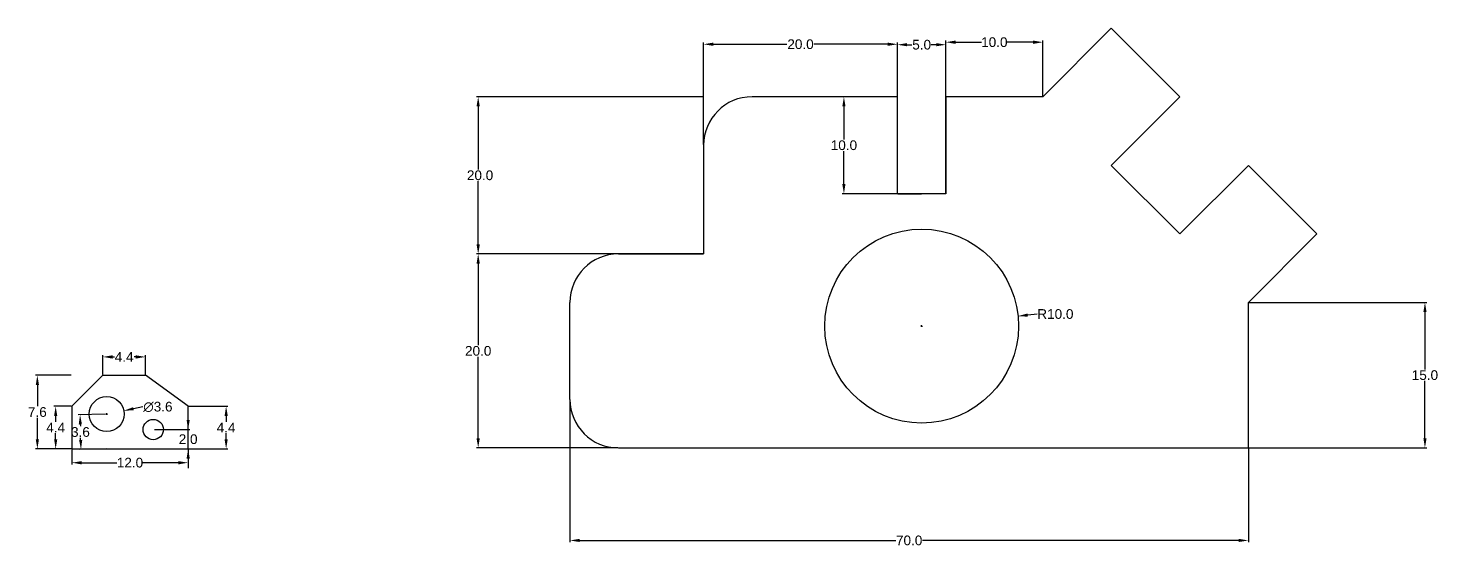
# Model space of a CAD drawing. Header units: millimetres. Extents: x 57 to 876, y -1 to 679.
# Drawn here: x 229.1 to 374.6, y 48.8 to 102.3 of the extents above; entities that cross this region are included whole.
import ezdxf

# ---------------------------------------------------------------- set-up
doc = ezdxf.new("R2010")
doc.units = ezdxf.units.MM
doc.header["$MEASUREMENT"] = 0
doc.styles.get("Standard").update_dxf_attribs({"font": 'arial.ttf'})
doc.dimstyles.get("Standard").update_dxf_attribs({"dimtxt": 1, "dimasz": 1, "dimexe": 0.18, "dimexo": 0.0625, "dimgap": 0.09, "dimtad": 0, "dimtih": 1, "dimtoh": 1, "dimdec": 1, "dimzin": 0, "dimdsep": 46, "dimtxsty": 'Standard', "dimcen": 0.09, "dimclre": 2, "dimclrt": 4, "dimadec": 1, "dimazin": 0, "dimtfac": 1, "dimtdec": 1, "dimtofl": 0, "dimtmove": 0, "dimatfit": 3, "dimfxl": 1, "dimtolj": 1, "dimtzin": 0, "dimarcsym": 0})

# ---------------------------------------------------------------- blocks, each defined once
blk = doc.blocks.new('*D51')
at = {"color": 2, "lineweight": -2, "transparency": 16777216}
for p, q in [((236.85, 66.59), (236.85, 68.59)), ((241.25, 66.59), (241.25, 68.59))]:
    blk.add_line(p, q, dxfattribs=at)
at = {"color": 0, "lineweight": -2, "transparency": 16777216}
for p, q in [((237.85, 68.41), (238.04, 68.41)), ((240.25, 68.41), (240.07, 68.41))]:
    blk.add_line(p, q, dxfattribs=at)
at = {"color": 0, "transparency": 16777216}
for points in [[(237.85, 68.58), (237.85, 68.24), (236.85, 68.41)], [(240.25, 68.58), (240.25, 68.24), (241.25, 68.41)]]:
    blk.add_solid(points, dxfattribs=at)
at = {"layer": 'Defpoints', "color": 0, "transparency": 16777216}
for p in [(241.25, 68.41), (236.85, 66.52), (241.25, 66.52)]:
    blk.add_point(p, dxfattribs=at)
at = {"color": 4, "transparency": 16777216, "insert": (239.05, 68.41), "char_height": 1, "attachment_point": 5}
blk.add_mtext('\\A1;4.4', dxfattribs=at)
blk = doc.blocks.new('*D52')
at = {"color": 2, "lineweight": -2, "transparency": 16777216}
for p, q in [((233.65, 58.86), (233.65, 57.32)), ((245.65, 58.86), (245.65, 57.32))]:
    blk.add_line(p, q, dxfattribs=at)
at = {"color": 0, "lineweight": -2, "transparency": 16777216}
for p, q in [((234.65, 57.5), (238.31, 57.5)), ((244.65, 57.5), (240.99, 57.5))]:
    blk.add_line(p, q, dxfattribs=at)
at = {"color": 0, "transparency": 16777216}
for points in [[(234.65, 57.66), (234.65, 57.33), (233.65, 57.5)], [(244.65, 57.66), (244.65, 57.33), (245.65, 57.5)]]:
    blk.add_solid(points, dxfattribs=at)
at = {"layer": 'Defpoints', "color": 0, "transparency": 16777216}
for p in [(233.65, 58.92), (245.65, 58.92), (245.65, 57.5)]:
    blk.add_point(p, dxfattribs=at)
at = {"color": 4, "transparency": 16777216, "insert": (239.65, 57.5), "char_height": 1, "attachment_point": 5}
blk.add_mtext('\\A1;12.0', dxfattribs=at)
blk = doc.blocks.new('*D53')
at = {"color": 2, "lineweight": -2, "transparency": 16777216}
for p, q in [((233.59, 63.32), (231.8, 63.32)), ((233.59, 58.92), (231.8, 58.92))]:
    blk.add_line(p, q, dxfattribs=at)
at = {"color": 0, "lineweight": -2, "transparency": 16777216}
for p, q in [((231.98, 62.32), (231.98, 61.71)), ((231.98, 59.92), (231.98, 60.53))]:
    blk.add_line(p, q, dxfattribs=at)
at = {"color": 0, "transparency": 16777216}
for points in [[(231.82, 62.32), (232.15, 62.32), (231.98, 63.32)], [(231.82, 59.92), (232.15, 59.92), (231.98, 58.92)]]:
    blk.add_solid(points, dxfattribs=at)
at = {"layer": 'Defpoints', "color": 0, "transparency": 16777216}
for p in [(233.65, 63.32), (231.98, 58.92), (233.65, 58.92)]:
    blk.add_point(p, dxfattribs=at)
at = {"color": 4, "transparency": 16777216, "insert": (231.98, 61.12), "char_height": 1, "attachment_point": 5}
blk.add_mtext('\\A1;4.4', dxfattribs=at)
blk = doc.blocks.new('*D54')
at = {"color": 2, "lineweight": -2, "transparency": 16777216}
for p, q in [((245.72, 63.32), (249.75, 63.32)), ((245.72, 58.92), (249.75, 58.92))]:
    blk.add_line(p, q, dxfattribs=at)
at = {"color": 0, "lineweight": -2, "transparency": 16777216}
for p, q in [((249.57, 62.32), (249.57, 61.71)), ((249.57, 59.92), (249.57, 60.53))]:
    blk.add_line(p, q, dxfattribs=at)
at = {"color": 0, "transparency": 16777216}
for points in [[(249.41, 62.32), (249.74, 62.32), (249.57, 63.32)], [(249.41, 59.92), (249.74, 59.92), (249.57, 58.92)]]:
    blk.add_solid(points, dxfattribs=at)
at = {"layer": 'Defpoints', "color": 0, "transparency": 16777216}
for p in [(245.65, 63.32), (249.57, 63.32), (245.65, 58.92)]:
    blk.add_point(p, dxfattribs=at)
at = {"color": 4, "transparency": 16777216, "insert": (249.57, 61.12), "char_height": 1, "attachment_point": 5}
blk.add_mtext('\\A1;4.4', dxfattribs=at)
blk = doc.blocks.new('*D55')
at = {"color": 2, "lineweight": -2, "transparency": 16777216}
for p, q in [((233.59, 66.52), (229.91, 66.52)), ((233.59, 58.92), (229.91, 58.92))]:
    blk.add_line(p, q, dxfattribs=at)
at = {"color": 0, "lineweight": -2, "transparency": 16777216}
for p, q in [((230.09, 65.52), (230.09, 63.32)), ((230.09, 59.92), (230.09, 62.12))]:
    blk.add_line(p, q, dxfattribs=at)
at = {"color": 0, "transparency": 16777216}
for points in [[(229.93, 65.52), (230.26, 65.52), (230.09, 66.52)], [(229.93, 59.92), (230.26, 59.92), (230.09, 58.92)]]:
    blk.add_solid(points, dxfattribs=at)
at = {"layer": 'Defpoints', "color": 0, "transparency": 16777216}
for p in [(230.09, 66.52), (233.65, 66.52), (233.65, 58.92)]:
    blk.add_point(p, dxfattribs=at)
at = {"color": 4, "transparency": 16777216, "insert": (230.09, 62.72), "char_height": 1, "attachment_point": 5}
blk.add_mtext('\\A1;7.6', dxfattribs=at)
blk = doc.blocks.new('*D56')
at = {"color": 2, "lineweight": -2, "transparency": 16777216}
for p, q in [((237.25, 62.43), (237.25, 62.61)), ((237.16, 62.52), (237.34, 62.52))]:
    blk.add_line(p, q, dxfattribs=at)
at = {"color": 0, "lineweight": -2, "transparency": 16777216}
blk.add_line((240.98, 63.25), (240, 63.06), dxfattribs=at)
at = {"color": 0, "transparency": 16777216}
blk.add_solid([(239.97, 63.22), (240.03, 62.9), (239.02, 62.87)], dxfattribs=at)
at = {"layer": 'Defpoints', "color": 0, "transparency": 16777216}
for p in [(239.02, 62.87), (235.49, 62.18)]:
    blk.add_point(p, dxfattribs=at)
at = {"color": 4, "transparency": 16777216, "insert": (242.53, 63.25), "char_height": 1, "attachment_point": 5}
blk.add_mtext('\\A1;∅3.6', dxfattribs=at)
blk = doc.blocks.new('*D58')
at = {"color": 2, "lineweight": -2, "transparency": 16777216}
for p, q in [((237.1, 62.52), (234.32, 62.45)), ((237.19, 58.92), (234.41, 58.85))]:
    blk.add_line(p, q, dxfattribs=at)
at = {"color": 0, "lineweight": -2, "transparency": 16777216}
for p, q in [((234.52, 61.46), (234.53, 61.26)), ((234.56, 59.86), (234.56, 60.06))]:
    blk.add_line(p, q, dxfattribs=at)
at = {"color": 0, "transparency": 16777216}
for points in [[(234.69, 61.46), (234.36, 61.45), (234.5, 62.46)], [(234.73, 59.86), (234.4, 59.85), (234.59, 58.86)]]:
    blk.add_solid(points, dxfattribs=at)
at = {"layer": 'Defpoints', "color": 0, "transparency": 16777216}
for p in [(237.16, 62.52), (234.59, 58.86), (237.25, 58.92)]:
    blk.add_point(p, dxfattribs=at)
at = {"color": 4, "transparency": 16777216, "insert": (234.54, 60.66), "char_height": 1, "attachment_point": 5}
blk.add_mtext('\\A1;3.6', dxfattribs=at)
blk = doc.blocks.new('*D59')
at = {"color": 0, "lineweight": -2, "transparency": 16777216}
for p, q in [((245.65, 61.92), (245.65, 62.92)), ((245.65, 57.92), (245.65, 56.92))]:
    blk.add_line(p, q, dxfattribs=at)
at = {"color": 2, "lineweight": -2, "transparency": 16777216}
for p, q in [((242.17, 60.92), (245.83, 60.92)), ((242.17, 58.92), (245.83, 58.92))]:
    blk.add_line(p, q, dxfattribs=at)
at = {"color": 0, "transparency": 16777216}
for points in [[(245.49, 61.92), (245.82, 61.92), (245.65, 60.92)], [(245.49, 57.92), (245.82, 57.92), (245.65, 58.92)]]:
    blk.add_solid(points, dxfattribs=at)
at = {"layer": 'Defpoints', "color": 0, "transparency": 16777216}
for p in [(242.1, 60.92), (242.1, 58.92), (245.65, 58.92)]:
    blk.add_point(p, dxfattribs=at)
at = {"color": 4, "transparency": 16777216, "insert": (245.65, 59.92), "char_height": 1, "attachment_point": 5}
blk.add_mtext('\\A1;2.0', dxfattribs=at)
blk = doc.blocks.new('*D60')
at = {"color": 2, "lineweight": -2, "transparency": 16777216}
for p, q in [((285.05, 63.97), (285.05, 49.3)), ((355.05, 58.97), (355.05, 49.3))]:
    blk.add_line(p, q, dxfattribs=at)
at = {"color": 0, "lineweight": -2, "transparency": 16777216}
for p, q in [((286.05, 49.48), (318.67, 49.48)), ((354.05, 49.48), (321.43, 49.48))]:
    blk.add_line(p, q, dxfattribs=at)
at = {"color": 0, "transparency": 16777216}
for points in [[(286.05, 49.65), (286.05, 49.32), (285.05, 49.48)], [(354.05, 49.65), (354.05, 49.32), (355.05, 49.48)]]:
    blk.add_solid(points, dxfattribs=at)
at = {"layer": 'Defpoints', "color": 0, "transparency": 16777216}
for p in [(285.05, 64.03), (355.05, 59.03), (355.05, 49.48)]:
    blk.add_point(p, dxfattribs=at)
at = {"color": 4, "transparency": 16777216, "insert": (320.05, 49.48), "char_height": 1, "attachment_point": 5}
blk.add_mtext('\\A1;70.0', dxfattribs=at)
blk = doc.blocks.new('*D61')
at = {"color": 2, "lineweight": -2, "transparency": 16777216}
for p, q in [((289.99, 79.03), (275.4, 79.03)), ((289.99, 59.03), (275.4, 59.03))]:
    blk.add_line(p, q, dxfattribs=at)
at = {"color": 0, "lineweight": -2, "transparency": 16777216}
for p, q in [((275.58, 78.03), (275.58, 69.63)), ((275.58, 60.03), (275.58, 68.43))]:
    blk.add_line(p, q, dxfattribs=at)
at = {"color": 0, "transparency": 16777216}
for points in [[(275.41, 78.03), (275.75, 78.03), (275.58, 79.03)], [(275.41, 60.03), (275.75, 60.03), (275.58, 59.03)]]:
    blk.add_solid(points, dxfattribs=at)
at = {"layer": 'Defpoints', "color": 0, "transparency": 16777216}
for p in [(275.58, 79.03), (290.05, 79.03), (290.05, 59.03)]:
    blk.add_point(p, dxfattribs=at)
at = {"color": 4, "transparency": 16777216, "insert": (275.58, 69.03), "char_height": 1, "attachment_point": 5}
blk.add_mtext('\\A1;20.0', dxfattribs=at)
blk = doc.blocks.new('*D62')
at = {"color": 2, "lineweight": -2, "transparency": 16777216}
for p, q in [((298.77, 95.24), (275.4, 95.24)), ((298.77, 79.03), (275.4, 79.03))]:
    blk.add_line(p, q, dxfattribs=at)
at = {"color": 0, "lineweight": -2, "transparency": 16777216}
for p, q in [((275.58, 94.24), (275.58, 87.74)), ((275.58, 80.03), (275.58, 86.54))]:
    blk.add_line(p, q, dxfattribs=at)
at = {"color": 0, "transparency": 16777216}
for points in [[(275.41, 94.24), (275.75, 94.24), (275.58, 95.24)], [(275.41, 80.03), (275.75, 80.03), (275.58, 79.03)]]:
    blk.add_solid(points, dxfattribs=at)
at = {"layer": 'Defpoints', "color": 0, "transparency": 16777216}
for p in [(275.58, 95.24), (298.84, 95.24), (298.84, 79.03)]:
    blk.add_point(p, dxfattribs=at)
at = {"color": 4, "transparency": 16777216, "insert": (275.58, 87.14), "char_height": 1, "attachment_point": 5}
blk.add_mtext('\\A1; 20.0', dxfattribs=at)
blk = doc.blocks.new('*D63')
at = {"color": 2, "lineweight": -2, "transparency": 16777216}
for p, q in [((298.84, 90.31), (298.84, 100.84)), ((318.84, 95.31), (318.84, 100.84))]:
    blk.add_line(p, q, dxfattribs=at)
at = {"color": 0, "lineweight": -2, "transparency": 16777216}
for p, q in [((299.84, 100.66), (307.44, 100.66)), ((317.84, 100.66), (310.23, 100.66))]:
    blk.add_line(p, q, dxfattribs=at)
at = {"color": 0, "transparency": 16777216}
for points in [[(299.84, 100.83), (299.84, 100.49), (298.84, 100.66)], [(317.84, 100.83), (317.84, 100.49), (318.84, 100.66)]]:
    blk.add_solid(points, dxfattribs=at)
at = {"layer": 'Defpoints', "color": 0, "transparency": 16777216}
for p in [(318.84, 100.66), (318.84, 95.24), (298.84, 90.24)]:
    blk.add_point(p, dxfattribs=at)
at = {"color": 4, "transparency": 16777216, "insert": (308.84, 100.66), "char_height": 1, "attachment_point": 5}
blk.add_mtext('\\A1;20.0', dxfattribs=at)
blk = doc.blocks.new('*D64')
at = {"color": 2, "lineweight": -2, "transparency": 16777216}
for p, q in [((318.77, 95.24), (313.14, 95.24)), ((318.77, 85.24), (313.14, 85.24))]:
    blk.add_line(p, q, dxfattribs=at)
at = {"color": 0, "lineweight": -2, "transparency": 16777216}
for p, q in [((313.32, 94.24), (313.32, 90.84)), ((313.32, 86.24), (313.32, 89.64))]:
    blk.add_line(p, q, dxfattribs=at)
at = {"color": 0, "transparency": 16777216}
for points in [[(313.15, 94.24), (313.48, 94.24), (313.32, 95.24)], [(313.15, 86.24), (313.48, 86.24), (313.32, 85.24)]]:
    blk.add_solid(points, dxfattribs=at)
at = {"layer": 'Defpoints', "color": 0, "transparency": 16777216}
for p in [(313.32, 95.24), (318.84, 95.24), (318.84, 85.24)]:
    blk.add_point(p, dxfattribs=at)
at = {"color": 4, "transparency": 16777216, "insert": (313.32, 90.24), "char_height": 1, "attachment_point": 5}
blk.add_mtext('\\A1;10.0', dxfattribs=at)
blk = doc.blocks.new('*D65')
at = {"color": 2, "lineweight": -2, "transparency": 16777216}
for p, q in [((318.84, 85.31), (318.84, 100.79)), ((323.84, 85.31), (323.84, 100.79))]:
    blk.add_line(p, q, dxfattribs=at)
at = {"color": 0, "lineweight": -2, "transparency": 16777216}
for p, q in [((319.84, 100.61), (320.34, 100.61)), ((322.84, 100.61), (322.33, 100.61))]:
    blk.add_line(p, q, dxfattribs=at)
at = {"color": 0, "transparency": 16777216}
for points in [[(319.84, 100.78), (319.84, 100.45), (318.84, 100.61)], [(322.84, 100.78), (322.84, 100.45), (323.84, 100.61)]]:
    blk.add_solid(points, dxfattribs=at)
at = {"layer": 'Defpoints', "color": 0, "transparency": 16777216}
for p in [(323.84, 100.61), (318.84, 85.24), (323.84, 85.24)]:
    blk.add_point(p, dxfattribs=at)
at = {"color": 4, "transparency": 16777216, "insert": (321.34, 100.61), "char_height": 1, "attachment_point": 5}
blk.add_mtext('\\A1;5.0', dxfattribs=at)
blk = doc.blocks.new('*D66')
at = {"color": 2, "lineweight": -2, "transparency": 16777216}
for p, q in [((323.84, 95.31), (323.84, 101.05)), ((333.84, 95.31), (333.84, 101.05))]:
    blk.add_line(p, q, dxfattribs=at)
at = {"color": 0, "lineweight": -2, "transparency": 16777216}
for p, q in [((324.84, 100.87), (327.5, 100.87)), ((332.84, 100.87), (330.18, 100.87))]:
    blk.add_line(p, q, dxfattribs=at)
at = {"color": 0, "transparency": 16777216}
for points in [[(324.84, 101.04), (324.84, 100.7), (323.84, 100.87)], [(332.84, 101.04), (332.84, 100.7), (333.84, 100.87)]]:
    blk.add_solid(points, dxfattribs=at)
at = {"layer": 'Defpoints', "color": 0, "transparency": 16777216}
for p in [(323.84, 100.87), (323.84, 95.24), (333.84, 95.24)]:
    blk.add_point(p, dxfattribs=at)
at = {"color": 4, "transparency": 16777216, "insert": (328.84, 100.87), "char_height": 1, "attachment_point": 5}
blk.add_mtext('\\A1;10.0', dxfattribs=at)
blk = doc.blocks.new('*D67')
at = {"color": 2, "lineweight": -2, "transparency": 16777216}
for p, q in [((355.11, 74.03), (373.45, 74.03)), ((355.11, 59.03), (373.45, 59.03))]:
    blk.add_line(p, q, dxfattribs=at)
at = {"color": 0, "lineweight": -2, "transparency": 16777216}
for p, q in [((373.27, 73.03), (373.27, 67.13)), ((373.27, 60.03), (373.27, 65.93))]:
    blk.add_line(p, q, dxfattribs=at)
at = {"color": 0, "transparency": 16777216}
for points in [[(373.11, 73.03), (373.44, 73.03), (373.27, 74.03)], [(373.11, 60.03), (373.44, 60.03), (373.27, 59.03)]]:
    blk.add_solid(points, dxfattribs=at)
at = {"layer": 'Defpoints', "color": 0, "transparency": 16777216}
for p in [(355.05, 74.03), (373.27, 74.03), (355.05, 59.03)]:
    blk.add_point(p, dxfattribs=at)
at = {"color": 4, "transparency": 16777216, "insert": (373.27, 66.53), "char_height": 1, "attachment_point": 5}
blk.add_mtext('\\A1;15.0', dxfattribs=at)
blk = doc.blocks.new('*D68')
at = {"color": 0, "lineweight": -2, "transparency": 16777216}
blk.add_line((333.27, 72.83), (332.28, 72.73), dxfattribs=at)
at = {"color": 2, "lineweight": -2, "transparency": 16777216}
for p, q in [((321.25, 71.59), (321.43, 71.59)), ((321.34, 71.5), (321.34, 71.68))]:
    blk.add_line(p, q, dxfattribs=at)
at = {"color": 0, "transparency": 16777216}
blk.add_solid([(332.26, 72.89), (332.29, 72.56), (331.28, 72.62)], dxfattribs=at)
at = {"layer": 'Defpoints', "color": 0, "transparency": 16777216}
for p in [(321.34, 71.59), (331.28, 72.62)]:
    blk.add_point(p, dxfattribs=at)
at = {"color": 4, "transparency": 16777216, "insert": (335.14, 72.83), "char_height": 1, "attachment_point": 5}
blk.add_mtext('\\A1;R10.0', dxfattribs=at)

msp = doc.modelspace()

# ---------------------------------------------------------------- linework, layer by layer
at = {"color": 2, "true_color": 0xf1eb1f}
for p, q in [((340.91, 102.32), (333.84, 95.24)), ((347.98, 95.24), (340.91, 102.32)), ((318.84, 95.24), (303.84, 95.24)), ((303.84, 95.24), (303.84, 95.24)), ((318.84, 85.24), (318.84, 95.24)), ((333.84, 95.24), (323.84, 95.24)), ((323.84, 95.24), (323.84, 85.24)), ((340.91, 88.17), (347.98, 95.24)), ((298.84, 90.24), (298.84, 90.24)), ((298.84, 90.24), (298.84, 79.03)), ((347.98, 81.1), (340.91, 88.17)), ((355.05, 88.17), (347.98, 81.1)), ((362.12, 81.1), (355.05, 88.17)), ((323.84, 85.24), (318.84, 85.24)), ((318.84, 85.24), (321.34, 85.24)), ((355.05, 74.03), (362.12, 81.1)), ((290.05, 79.03), (290.05, 79.03)), ((290.05, 79.03), (298.84, 79.03)), ((285.05, 64.03), (285.05, 74.03)), ((285.05, 74.03), (285.05, 74.03)), ((355.05, 59.03), (355.05, 74.03)), ((285.05, 64.03), (285.05, 64.03)), ((290.05, 59.03), (290.05, 59.03)), ((290.05, 59.03), (355.05, 59.03))]:
    msp.add_line(p, q, dxfattribs=at)
at = {"color": 40, "true_color": 0xf8d731}
for p, q in [((233.65, 63.32), (236.85, 66.52)), ((236.85, 66.52), (241.25, 66.52)), ((245.65, 63.32), (241.25, 66.52)), ((233.65, 63.32), (233.65, 58.92)), ((245.65, 58.92), (245.65, 63.32)), ((233.65, 58.92), (245.65, 58.92))]:
    msp.add_line(p, q, dxfattribs=at)
at = {"color": 2, "true_color": 0xf1eb1f}
msp.add_circle((321.34, 71.59), 10, dxfattribs=at)
at = {"color": 32, "true_color": 0xcd6928}
for centre, radius in [((237.25, 62.52), 1.8), ((242.05, 60.92), 1.05)]:
    msp.add_circle(centre, radius, dxfattribs=at)
at = {"color": 2, "true_color": 0xf1eb1f}
for centre, start, end in [((303.84, 90.24), 90, 180), ((290.05, 74.03), 90, 180), ((290.05, 64.03), 180, 270)]:
    msp.add_arc(centre, 5, start, end, dxfattribs=at)

# ---------------------------------------------------------------- dimensions: what is measured, and where the dimension line sits
for base, p1, p2, picture, middle in [((318.84, 100.66), (298.84, 90.24), (318.84, 95.24), '*D63', (308.84, 100.66)), ((323.84, 100.61), (318.84, 85.24), (323.84, 85.24), '*D65', (321.34, 100.61)), ((323.84, 100.87), (333.84, 95.24), (323.84, 95.24), '*D66', (328.84, 100.87)), ((355.05, 49.48), (285.05, 64.03), (355.05, 59.03), '*D60', (320.05, 49.48))]:
    dim = msp.add_linear_dim(base=base, p1=p1, p2=p2, dimstyle='Standard', dxfattribs=at)
    dim.commit()
    dim.dimension.update_dxf_attribs({"geometry": picture, "text_midpoint": middle})
dim = msp.add_linear_dim(base=(275.58, 95.24), p1=(298.84, 79.03), p2=(298.84, 95.24), angle=90, text=' 20.0', dimstyle='Standard', dxfattribs=at)
dim.commit()
dim.dimension.update_dxf_attribs({"geometry": '*D62', "text_midpoint": (275.58, 87.14)})
for base, p1, p2, picture, middle in [((313.32, 95.24), (318.84, 85.24), (318.84, 95.24), '*D64', (313.32, 90.24)), ((275.58, 79.03), (290.05, 59.03), (290.05, 79.03), '*D61', (275.58, 69.03)), ((373.27, 74.03), (355.05, 59.03), (355.05, 74.03), '*D67', (373.27, 66.53))]:
    dim = msp.add_linear_dim(base=base, p1=p1, p2=p2, angle=90, dimstyle='Standard', dxfattribs=at)
    dim.commit()
    dim.dimension.update_dxf_attribs({"geometry": picture, "text_midpoint": middle})
dim = msp.add_radius_dim(center=(321.34, 71.59), mpoint=(331.28, 72.62), dimstyle='Standard', dxfattribs=at)
dim.commit()
dim.dimension.update_dxf_attribs({"geometry": '*D68', "text_midpoint": (335.14, 72.83)})
at = {"color": 40, "true_color": 0xf8d731}
for base, p1, p2, picture, middle in [((241.25, 68.41), (236.85, 66.52), (241.25, 66.52), '*D51', (239.05, 68.41)), ((245.65, 57.5), (233.65, 58.92), (245.65, 58.92), '*D52', (239.65, 57.5))]:
    dim = msp.add_linear_dim(base=base, p1=p1, p2=p2, dimstyle='Standard', dxfattribs=at)
    dim.commit()
    dim.dimension.update_dxf_attribs({"geometry": picture, "text_midpoint": middle})
for base, p1, p2, picture, middle in [((230.09, 66.52), (233.65, 58.92), (233.65, 66.52), '*D55', (230.09, 62.72)), ((231.98, 58.92), (233.65, 63.32), (233.65, 58.92), '*D53', (231.98, 61.12)), ((245.65, 58.92), (242.1, 60.92), (242.1, 58.92), '*D59', (245.65, 59.92)), ((249.57, 63.32), (245.65, 58.92), (245.65, 63.32), '*D54', (249.57, 61.12))]:
    dim = msp.add_linear_dim(base=base, p1=p1, p2=p2, angle=90, dimstyle='Standard', dxfattribs=at)
    dim.commit()
    dim.dimension.update_dxf_attribs({"geometry": picture, "text_midpoint": middle})
dim = msp.add_diameter_dim_2p(p1=(235.49, 62.18), p2=(239.02, 62.87), dimstyle='Standard', dxfattribs=at)
dim.commit()
dim.dimension.update_dxf_attribs({"geometry": '*D56', "text_midpoint": (242.53, 63.25)})
dim = msp.add_aligned_dim(p1=(237.16, 62.52), p2=(237.25, 58.92), distance=-2.67, dimstyle='Standard', dxfattribs=at)
dim.commit()
dim.dimension.update_dxf_attribs({"geometry": '*D58', "text_midpoint": (234.54, 60.66)})

doc.saveas('drawing.dxf')
